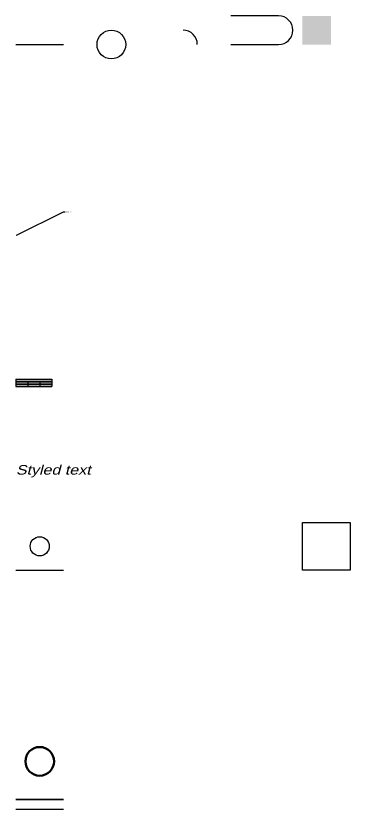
# Model space of a CAD drawing. Header units: millimetres. Extents: x -2 to 330, y -7 to 346.
# Drawn here: x 0 to 70, y 180 to 346 of the extents above; entities that cross this region are included whole.
import ezdxf
from ezdxf import colors
from ezdxf.entities.mleader import LeaderData, LeaderLine
from ezdxf.math import Vec2, Vec3

# ---------------------------------------------------------------- set-up
doc = ezdxf.new("R2010")
doc.units = ezdxf.units.MM
doc.header["$MEASUREMENT"] = 0
doc.layers.add('REDLAYER', color=1, linetype='Continuous', lineweight=50)
doc.styles.add('NOTES', font='Arial.ttf', dxfattribs={"width": 1.2, "oblique": 15})
doc.styles.get("Standard").update_dxf_attribs({"font": 'Arial.ttf'})
picture_1 = doc.add_image_def('image1.png', size_in_pixel=(2, 2))

# ---------------------------------------------------------------- blocks, each defined once
blk = doc.blocks.new('*T9')
at = {"color": 0, "linetype": 'ByBlock', "lineweight": -2, "transparency": 16777216}
for p, q in [((0, 0), (7.5, 0)), ((0, 0), (0, -1.53)), ((7.5, 0), (7.5, -1.53)), ((0, -0.45), (7.5, -0.45)), ((0, -0.81), (7.5, -0.81)), ((0, -1.17), (7.5, -1.17)), ((0, -1.53), (7.5, -1.53)), ((2.5, -0.45), (2.5, -1.53)), ((5, -0.45), (5, -1.53))]:
    blk.add_line(p, q, dxfattribs=at)

msp = doc.modelspace()

# ---------------------------------------------------------------- linework, layer by layer
for p, q in [((0, 340), (10, 340)), ((0, 230), (10, 230))]:
    msp.add_line(p, q)
at = {"color": 32, "lineweight": 35, "true_color": 0xc86432}
msp.add_line((0, 182), (10, 182), dxfattribs=at)
at = {"color": 5}
msp.add_line((0, 180), (10, 180), dxfattribs=at)
msp.add_xline((0, 95), (0.707106781, 0.707106781))
msp.add_ray((0, 90), (0.707106781, 0.707106781))
msp.add_lwpolyline([(45, 340), (55, 340, 1), (55, 346), (45, 346)], format="xyb")
for centre, radius in [((20, 340), 3), ((5, 235), 2)]:
    msp.add_circle(centre, radius)
msp.add_arc((35, 340), 3, 0, 90)
msp.add_solid([(60, 340), (66, 340), (60, 346), (66, 346)])
at = {"layer": 'REDLAYER'}
msp.add_circle((5, 190), 3, dxfattribs=at)

# ---------------------------------------------------------------- block references
msp.add_blockref('*T9', (0, 270))

# ---------------------------------------------------------------- texts
at = {"style": 'NOTES', "oblique": 15, "width": 1.2}
msp.add_text('Styled text', height=2, dxfattribs=at).set_placement((0, 250))

# ---------------------------------------------------------------- pictures from other files: only their frames are drawn
image = msp.add_image(picture_1, insert=(60, 230), size_in_units=(10, 10))
image.dxf.flags = 7

# ---------------------------------------------------------------- leaders
ml = msp.add_multileader_mtext('Standard')
ml.set_content('Leader text', color=256)
ml.set_leader_properties()
ml.build(insert=Vec2(0, 0))
ml.multileader.update_dxf_attribs({"dogleg_length": 0.36, "arrow_head_size": 0.18})
ctx = ml.context
ctx.base_point, ctx.char_height, ctx.arrow_head_size, ctx.landing_gap_size, ctx.plane_origin = Vec3(10.36, 305), 0.18, 0.18, 0.09, Vec3(0, 300)
notes = []
notes.append((ctx, [(0, (1, 1, 0), (10, 305), (1, 0), 0.36, [(0, [(0, 300)], 0, [])])]))
ctx.mtext.insert, ctx.mtext.flow_direction = Vec3(10.45, 305.09147), 5
for ctx, leaders in notes:
    for number, flags, end, landing, length, lines in leaders:
        leader = LeaderData()
        leader.index, (leader.has_last_leader_line, leader.has_dogleg_vector, leader.attachment_direction) = number, flags
        leader.last_leader_point, leader.dogleg_vector, leader.dogleg_length = Vec3(end), Vec3(landing), length
        for number, points, colour, breaks in lines:
            line = LeaderLine()
            line.index, line.vertices, line.color, line.breaks = number, Vec3.list(points), colors.encode_raw_color(colour), breaks
            leader.lines.append(line)
        ctx.leaders.append(leader)

doc.saveas('drawing.dxf')
